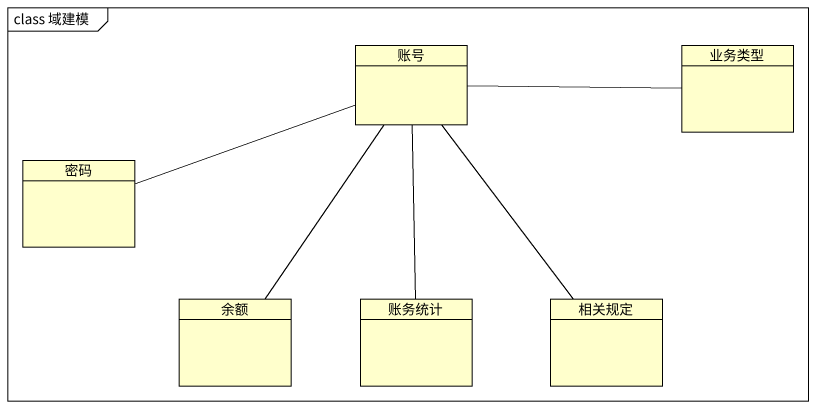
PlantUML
@startuml
mainframe class 域建模
hide circle
hide empty members
class 账号
class 业务类型
class 密码
class 余额
class 账务统计
class 相关规定
账号 -right- 业务类型
账号 -left- 密码
账号 -- 余额
账号 -- 账务统计
账号 -- 相关规定
@enduml
